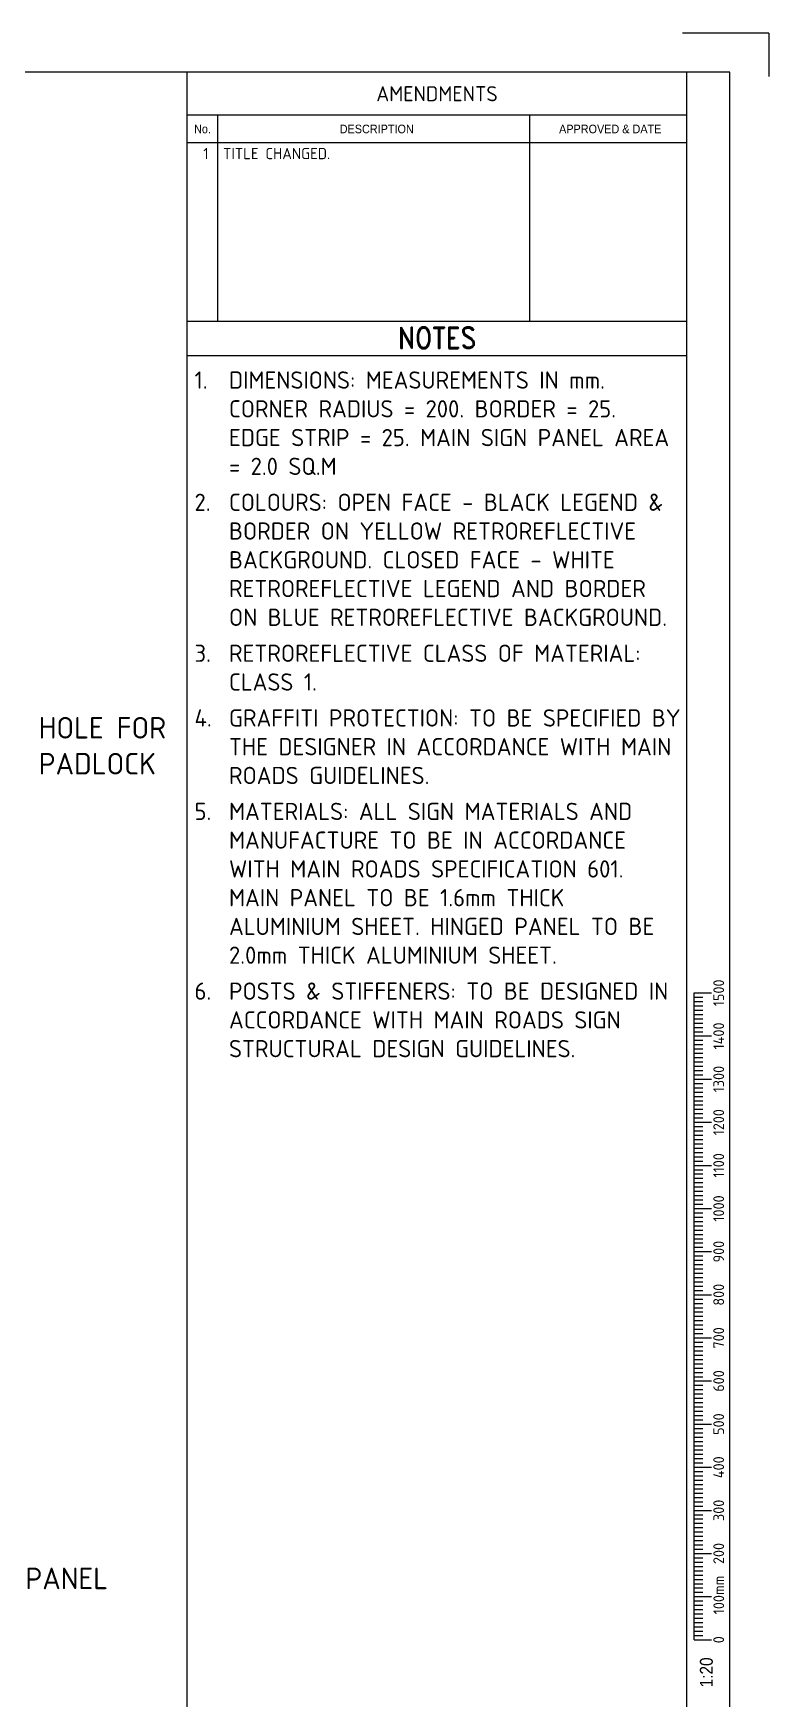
# Model space of a CAD drawing. Extents: x 0 to 420, y 0 to 297.
# Drawn here: x 334.6 to 420, y 103.9 to 297 of the extents above; entities that cross this region are included whole.
import ezdxf
from ezdxf.enums import TextEntityAlignment as Align

# ---------------------------------------------------------------- set-up
doc = ezdxf.new("R2010")
doc.units = 0
doc.header["$LTSCALE"] = 0.5
doc.layers.get('0').update_dxf_attribs({"linetype": 'CONTINUOUS'})
for name, color, linetype in [('L18', 4, 'CONTINUOUS'), ('L25', 1, 'CONTINUOUS'), ('L35', 3, 'CONTINUOUS'), ('T25', 1, 'CONTINUOUS'), ('TBLK18', 4, 'CONTINUOUS'), ('TBLK25', 1, 'CONTINUOUS'), ('TBLK35', 3, 'CONTINUOUS'), ('TBLK50', 7, 'CONTINUOUS'), ('YELLOW', 50, 'CONTINUOUS')]:
    doc.layers.add(name, color=color, linetype=linetype)
doc.styles.add('HELV', font='helvs.shx')
doc.styles.add('HELVL', font='helvl.shx')
doc.styles.add('ISO', font='iso3098b.shx')
doc.styles.add('ROMAND', font='romand')

# ---------------------------------------------------------------- blocks, each defined once
blk = doc.blocks.new('a3_vamend')
at = {"layer": 'TBLK25'}
for p, q in [((0, -5), (-58, -5)), ((-54.43, -28.9), (-54.43, -5)), ((-18.22, -28.9), (-18.22, -5)), ((0, -8.2), (-58, -8.2)), ((0, -28.9), (-58, -28.9)), ((0, -32.9), (-58, -32.9))]:
    blk.add_line(p, q, dxfattribs=at)
at = {"layer": 'TBLK18', "style": 'HELVL', "width": 0.9}
for s, p in [('No.', (-56.21, -7.09)), ('DESCRIPTION', (-35.99, -7.09)), ('APPROVED & DATE', (-8.89, -7.09))]:
    blk.add_text(s, height=1, dxfattribs=at).set_placement(p, align=Align.CENTER)
at = {"layer": 'TBLK25', "style": 'ISO'}
blk.add_text('AMENDMENTS', height=1.75, dxfattribs=at).set_placement((-29, -3.38), align=Align.CENTER)
at = {"layer": 'TBLK25', "style": 'ROMAND', "width": 0.85}
blk.add_text('NOTES', height=2.5, dxfattribs=at).set_placement((-29, -32.06), align=Align.CENTER)
blk = doc.blocks.new('A3BBLK')
at = {"layer": 'TBLK25'}
for q in [(410, 297), (420, 292)]:
    blk.add_line((420, 297), q, dxfattribs=at)
at = {"layer": 'TBLK50'}
for p, q in [((415.5, 292.5), (13, 292.5)), ((352.5, 4.5), (352.5, 292.5)), ((415.5, 4.5), (415.5, 292.5))]:
    blk.add_line(p, q, dxfattribs=at)
blk = doc.blocks.new('title block')
at = {"layer": 'TBLK25'}
for p, q in [((410.5, 287.5), (352.5, 287.5)), ((356.07, 263.6), (356.07, 287.5)), ((392.28, 263.6), (392.28, 287.5)), ((410.5, 284.3), (352.5, 284.3)), ((410.5, 263.6), (352.5, 263.6)), ((410.5, 259.6), (352.5, 259.6))]:
    blk.add_line(p, q, dxfattribs=at)
at = {"layer": 'TBLK35'}
blk.add_line((410.5, 57), (410.5, 292.5), dxfattribs=at)
blk.add_blockref('A3BBLK', (0, 0))
at = {"layer": 'TBLK18', "style": 'HELVL', "width": 0.9}
for s, p in [('No.', (354.29, 285.41)), ('DESCRIPTION', (374.51, 285.41)), ('APPROVED & DATE', (401.61, 285.41))]:
    blk.add_text(s, height=1, dxfattribs=at).set_placement(p, align=Align.CENTER)
at = {"layer": 'TBLK18', "style": 'ISO'}
blk.add_attdef('MR_DIRECTORATE', text='', height=1.5, dxfattribs=at).set_placement((381.5, 67.12), align=Align.CENTER)
for tag, p in [('STREET_NAME', (355.51, 61.1)), ('SUBURB_POSTCODE', (388.49, 61.1)), ('TELEPHONE_NO.', (368.31, 58.84)), ('FAX_NO.', (393.56, 58.84))]:
    blk.add_attdef(tag, p, '', height=1.5, dxfattribs=at)
at = {"layer": 'TBLK25', "style": 'ISO'}
blk.add_text('AMENDMENTS', height=1.75, dxfattribs=at).set_placement((381.5, 289.12), align=Align.CENTER)
at = {"layer": 'TBLK25', "style": 'ROMAND', "width": 0.85}
blk.add_text('NOTES', height=2.5, dxfattribs=at).set_placement((381.5, 260.44), align=Align.CENTER)
at = {"layer": 'TBLK25', "style": 'ISO'}
for tag, height, p in [('MR_BRANCH', 2, (381.5, 64.2)), ('ROAD_SECTION', 1.75, (384.5, 29.16)), ('SLK', 1.75, (384.5, 26.11)), ('CHAINAGE', 1.75, (384.5, 19.21))]:
    blk.add_attdef(tag, text='', height=height, dxfattribs=at).set_placement(p, align=Align.CENTER)
for tag, p, height in [('FILE_NUMBER', (371.77, 53.24), 2.5), ('DESIGNED_/_DRAWN', (371.77, 48.49), 2), ('VERIFIED', (371.77, 43.49), 2), ('APPROVED', (371.77, 38.49), 2), ('LOCAL_AUTHORITY', (370.48, 16.73), 1.25)]:
    blk.add_attdef(tag, p, '', height=height, dxfattribs=at)
at = {"layer": 'TBLK35', "style": 'ISO', "width": 0.9}
for tag, p in [('ROAD_PROJECT&NUMBER', (384.5, 32.23)), ('DRAWING_DESCRIPTION', (384.5, 22.29))]:
    blk.add_attdef(tag, text='', height=2.5, dxfattribs=at).set_placement(p, align=Align.CENTER)
at = {"layer": 'TBLK50', "style": 'ISO'}
blk.add_attdef('DRG_NUMBER', (356.8, 6.02), '', height=5, dxfattribs=at)
blk = doc.blocks.new('sca20_3')
at = {"layer": 'L18'}
for p, q in [((-4.14, 89), (-2.14, 89)), ((-4.14, 14), (-4.14, 89)), ((-4.14, 88.5), (-3.14, 88.5)), ((-4.14, 88), (-3.14, 88)), ((-4.14, 87.5), (-3.14, 87.5)), ((-4.14, 87), (-3.14, 87)), ((-4.14, 86.5), (-3.14, 86.5)), ((-4.14, 86), (-3.14, 86)), ((-4.14, 85.5), (-3.14, 85.5)), ((-4.14, 85), (-3.14, 85)), ((-4.14, 84.5), (-3.14, 84.5)), ((-4.14, 84), (-2.14, 84)), ((-4.14, 83.5), (-3.14, 83.5)), ((-4.14, 83), (-3.14, 83)), ((-4.14, 82.5), (-3.14, 82.5)), ((-4.14, 82), (-3.14, 82)), ((-4.14, 81.5), (-3.14, 81.5)), ((-4.14, 81), (-3.14, 81)), ((-4.14, 80.5), (-3.14, 80.5)), ((-4.14, 80), (-3.14, 80)), ((-4.14, 79.5), (-3.14, 79.5)), ((-4.14, 79), (-2.14, 79)), ((-4.14, 78.5), (-3.14, 78.5)), ((-4.14, 78), (-3.14, 78)), ((-4.14, 77.5), (-3.14, 77.5)), ((-4.14, 77), (-3.14, 77)), ((-4.14, 76.5), (-3.14, 76.5)), ((-4.14, 76), (-3.14, 76)), ((-4.14, 75.5), (-3.14, 75.5)), ((-4.14, 75), (-3.14, 75)), ((-4.14, 74.5), (-3.14, 74.5)), ((-4.14, 74), (-2.14, 74)), ((-4.14, 73.5), (-3.14, 73.5)), ((-4.14, 73), (-3.14, 73)), ((-4.14, 72.5), (-3.14, 72.5)), ((-4.14, 72), (-3.14, 72)), ((-4.14, 71.5), (-3.14, 71.5)), ((-4.14, 71), (-3.14, 71)), ((-4.14, 70.5), (-3.14, 70.5)), ((-4.14, 70), (-3.14, 70)), ((-4.14, 69.5), (-3.14, 69.5)), ((-4.14, 69), (-2.14, 69)), ((-4.14, 68.5), (-3.14, 68.5)), ((-4.14, 68), (-3.14, 68)), ((-4.14, 67.5), (-3.14, 67.5)), ((-4.14, 67), (-3.14, 67)), ((-4.14, 66.5), (-3.14, 66.5)), ((-4.14, 66), (-3.14, 66)), ((-4.14, 65.5), (-3.14, 65.5)), ((-4.14, 65), (-3.14, 65)), ((-4.14, 64.5), (-3.14, 64.5)), ((-4.14, 64), (-2.14, 64)), ((-4.14, 63.5), (-3.14, 63.5)), ((-4.14, 63), (-3.14, 63)), ((-4.14, 62.5), (-3.14, 62.5)), ((-4.14, 62), (-3.14, 62)), ((-4.14, 61.5), (-3.14, 61.5)), ((-4.14, 61), (-3.14, 61)), ((-4.14, 60.5), (-3.14, 60.5)), ((-4.14, 60), (-3.14, 60)), ((-4.14, 59.5), (-3.14, 59.5)), ((-4.14, 59), (-2.14, 59)), ((-4.14, 58.5), (-3.14, 58.5)), ((-4.14, 58), (-3.14, 58)), ((-4.14, 57.5), (-3.14, 57.5)), ((-4.14, 57), (-3.14, 57)), ((-4.14, 56.5), (-3.14, 56.5)), ((-4.14, 56), (-3.14, 56)), ((-4.14, 55.5), (-3.14, 55.5)), ((-4.14, 55), (-3.14, 55)), ((-4.14, 54.5), (-3.14, 54.5)), ((-4.14, 54), (-2.14, 54)), ((-4.14, 53.5), (-3.14, 53.5)), ((-4.14, 53), (-3.14, 53)), ((-4.14, 52.5), (-3.14, 52.5)), ((-4.14, 52), (-3.14, 52)), ((-4.14, 51.5), (-3.14, 51.5)), ((-4.14, 51), (-3.14, 51)), ((-4.14, 50.5), (-3.14, 50.5)), ((-4.14, 50), (-3.14, 50)), ((-4.14, 49.5), (-3.14, 49.5)), ((-4.14, 49), (-2.14, 49)), ((-4.14, 48.5), (-3.14, 48.5)), ((-4.14, 48), (-3.14, 48)), ((-4.14, 47.5), (-3.14, 47.5)), ((-4.14, 47), (-3.14, 47)), ((-4.14, 46.5), (-3.14, 46.5)), ((-4.14, 46), (-3.14, 46)), ((-4.14, 45.5), (-3.14, 45.5)), ((-4.14, 45), (-3.14, 45)), ((-4.14, 44.5), (-3.14, 44.5)), ((-4.14, 44), (-2.14, 44)), ((-4.14, 43.5), (-3.14, 43.5)), ((-4.14, 43), (-3.14, 43)), ((-4.14, 42.5), (-3.14, 42.5)), ((-4.14, 42), (-3.14, 42)), ((-4.14, 41.5), (-3.14, 41.5)), ((-4.14, 41), (-3.14, 41)), ((-4.14, 40.5), (-3.14, 40.5)), ((-4.14, 40), (-3.14, 40)), ((-4.14, 39.5), (-3.14, 39.5)), ((-4.14, 39), (-2.14, 39)), ((-4.14, 38.5), (-3.14, 38.5)), ((-4.14, 38), (-3.14, 38)), ((-4.14, 37.5), (-3.14, 37.5)), ((-4.14, 37), (-3.14, 37)), ((-4.14, 36.5), (-3.14, 36.5)), ((-4.14, 36), (-3.14, 36)), ((-4.14, 35.5), (-3.14, 35.5)), ((-4.14, 35), (-3.14, 35)), ((-4.14, 34.5), (-3.14, 34.5)), ((-4.14, 34), (-2.14, 34)), ((-4.14, 33.5), (-3.14, 33.5)), ((-4.14, 33), (-3.14, 33)), ((-4.14, 32.5), (-3.14, 32.5)), ((-4.14, 32), (-3.14, 32)), ((-4.14, 31.5), (-3.14, 31.5)), ((-4.14, 31), (-3.14, 31)), ((-4.14, 30.5), (-3.14, 30.5)), ((-4.14, 30), (-3.14, 30)), ((-4.14, 29.5), (-3.14, 29.5)), ((-4.14, 29), (-2.14, 29)), ((-4.14, 28.5), (-3.14, 28.5)), ((-4.14, 28), (-3.14, 28)), ((-4.14, 27.5), (-3.14, 27.5)), ((-4.14, 27), (-3.14, 27)), ((-4.14, 26.5), (-3.14, 26.5)), ((-4.14, 26), (-3.14, 26)), ((-4.14, 25.5), (-3.14, 25.5)), ((-4.14, 25), (-3.14, 25)), ((-4.14, 24.5), (-3.14, 24.5)), ((-4.14, 24), (-2.14, 24)), ((-4.14, 23.5), (-3.14, 23.5)), ((-4.14, 23), (-3.14, 23)), ((-4.14, 22.5), (-3.14, 22.5)), ((-4.14, 22), (-3.14, 22)), ((-4.14, 21.5), (-3.14, 21.5)), ((-4.14, 21), (-3.14, 21)), ((-4.14, 20.5), (-3.14, 20.5)), ((-4.14, 20), (-3.14, 20)), ((-4.14, 19.5), (-3.14, 19.5)), ((-4.14, 19), (-2.14, 19)), ((-4.14, 18.5), (-3.14, 18.5)), ((-4.14, 18), (-3.14, 18)), ((-4.14, 17.5), (-3.14, 17.5)), ((-4.14, 17), (-3.14, 17)), ((-4.14, 16.5), (-3.14, 16.5)), ((-4.14, 16), (-3.14, 16)), ((-4.14, 15.5), (-3.14, 15.5)), ((-4.14, 15), (-3.14, 15)), ((-4.14, 14.5), (-3.14, 14.5)), ((-4.14, 14), (-2.14, 14))]:
    blk.add_line(p, q, dxfattribs=at)
at = {"layer": 'L18', "style": 'ISO'}
for s, p in [('1500', (-0.68, 89)), ('1400', (-0.68, 84)), ('1300', (-0.68, 79)), ('1200', (-0.68, 74)), ('1100', (-0.68, 69)), ('1000', (-0.68, 64)), ('900', (-0.68, 59)), ('800', (-0.68, 54)), ('700', (-0.68, 49)), ('600', (-0.68, 44)), ('500', (-0.68, 39)), ('400', (-0.68, 34)), ('300', (-0.68, 29)), ('200', (-0.68, 24)), ('0', (-0.68, 14))]:
    blk.add_text(s, height=1.25, rotation=90, dxfattribs=at).set_placement(p, align=Align.CENTER)
blk.add_text('100mm', height=1.25, rotation=90, dxfattribs=at).set_placement((-0.67, 16.95))
at = {"layer": 'L18', "style": 'HELV', "width": 0.85}
blk.add_text('1:20', height=1.5, rotation=90, dxfattribs=at).set_placement((-1.99, 11.95), align=Align.RIGHT)

msp = doc.modelspace()

# ---------------------------------------------------------------- block references
at = {"color": 1}
msp.add_blockref('title block', (-0.0000001, -0.0000002), dxfattribs=at)
at = {"layer": 'L35'}
msp.add_blockref('a3_vamend', (410.5000004, 292.5000001), dxfattribs=at)
at = {"layer": 'YELLOW'}
msp.add_blockref('sca20_3', (415.4999999, 96.7500032), dxfattribs=at)

# ---------------------------------------------------------------- texts
at = {"layer": 'L18', "style": 'ISO'}
for s, p in [('1', (354.3687685, 282.4045346)), ('TITLE CHANGED.', (356.6598966, 282.4045346))]:
    msp.add_text(s, height=1.3, dxfattribs=at).set_placement(p)
at = {"layer": 'L25', "insert": (353.3616334, 257.7972963), "char_height": 2, "width": 56.283015142, "attachment_point": 1, "style": 'ISO'}
msp.add_mtext('\\pi-4,l4,t4;1.^IDIMENSIONS: MEASUREMENTS IN mm.   CORNER RADIUS = 200. BORDER = 25.  EDGE STRIP = 25. MAIN SIGN PANEL AREA = 2.0 SQ.M\\P{\\H0.25x;\\P}2.^ICOLOURS: OPEN FACE - BLACK LEGEND & BORDER ON YELLOW RETROREFLECTIVE BACKGROUND. CLOSED FACE - WHITE RETROREFLECTIVE LEGEND AND BORDER ON BLUE RETROREFLECTIVE BACKGROUND.\\P{\\H0.25x;\\P}3.^IRETROREFLECTIVE CLASS OF MATERIAL: CLASS 1.\\P{\\H0.25x;\\P}4.^IGRAFFITI PROTECTION: TO BE SPECIFIED BY THE DESIGNER IN ACCORDANCE WITH MAIN ROADS GUIDELINES.\\P{\\H0.25x;\\P}5.^IMATERIALS: ALL SIGN MATERIALS AND MANUFACTURE TO BE IN ACCORDANCE WITH MAIN ROADS SPECIFICATION 601. MAIN PANEL TO BE 1.6mm THICK ALUMINIUM SHEET. HINGED PANEL TO BE 2.0mm THICK ALUMINIUM SHEET.\\P{\\H0.25x;\\P}6.^IPOSTS & STIFFENERS: TO BE DESIGNED IN ACCORDANCE WITH MAIN ROADS SIGN STRUCTURAL DESIGN GUIDELINES.', dxfattribs=at)
at = {"layer": 'T25', "style": 'ISO'}
msp.add_text('MAIN PANEL', height=2.5, dxfattribs=at).set_placement((324.920557, 116.6076353, -0.0007629))
at = {"layer": 'T25', "insert": (335.2740634, 217.7347816), "char_height": 2.5, "width": 16.649980988, "attachment_point": 1, "style": 'ISO'}
msp.add_mtext('HOLE FOR PADLOCK', dxfattribs=at)

doc.saveas('drawing.dxf')
